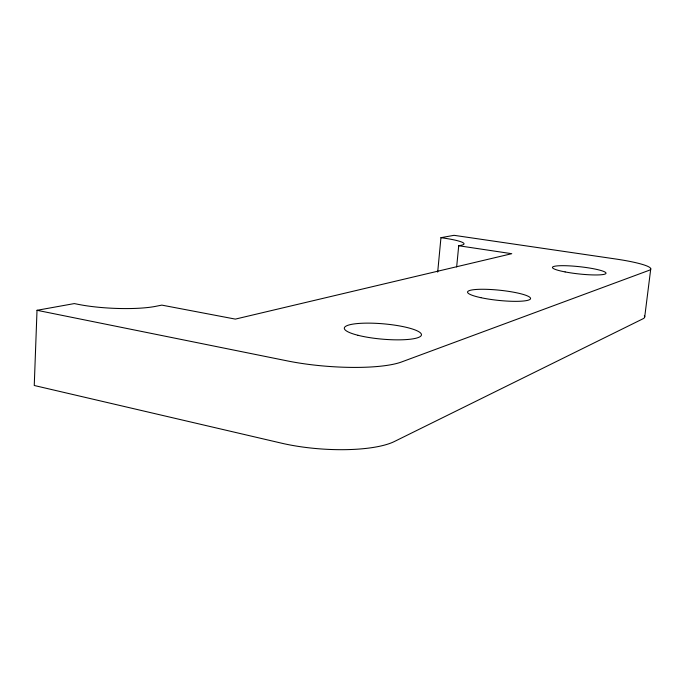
<?xml version="1.0" encoding="UTF-8"?>
<svg xmlns="http://www.w3.org/2000/svg" width="685" height="685" viewBox="0 0 685 685"><rect width="100%" height="100%" fill="white"/><g stroke="black" fill="none" stroke-linecap="round" stroke-linejoin="round"><path stroke-width="1.03" d="M456.655 266.953L458.719 245.752L511.746 253.698L235.349 319.107L161.823 305.116L155.82 306.315A53.439 9.701 2.7 0 1 79.083 304.525L74.322 303.583L37.016 310.296L34.25 385.492L281.432 443.152A80.111 22.031 4.1 0 0 394.312 441.551L642.992 318.782A48.892 8.04 6.6 0 0 644.328 315.759M437.689 272.116L440.952 237.678L454.044 235.323L615.472 258.964A49.234 6.285 6.3 0 1 649.063 270.344L401.521 361.98A81.044 17.39 4.4 0 1 287.503 360.935L37.016 310.296M644.722 316.864L650.75 268.871M458.719 245.752L461.253 245.247A33.685 4.204 5.3 0 0 444.274 238.166L440.952 237.678M565.108 271.919A26.912 3.631 6.2 0 0 605.994 273.324A26.912 3.631 6.2 0 0 566.649 265.754A26.912 3.631 6.2 0 0 565.108 271.919M480.887 297.675A31.664 5.112 5.9 0 0 530.447 298.908A31.664 5.112 5.9 0 0 485.888 289.31A31.664 5.112 5.9 0 0 480.887 297.675M358.032 335.299A38.711 7.681 5 0 0 420.881 336.01A38.711 7.681 5 0 0 369.806 323.14A38.711 7.681 5 0 0 358.032 335.299"/></g></svg>
